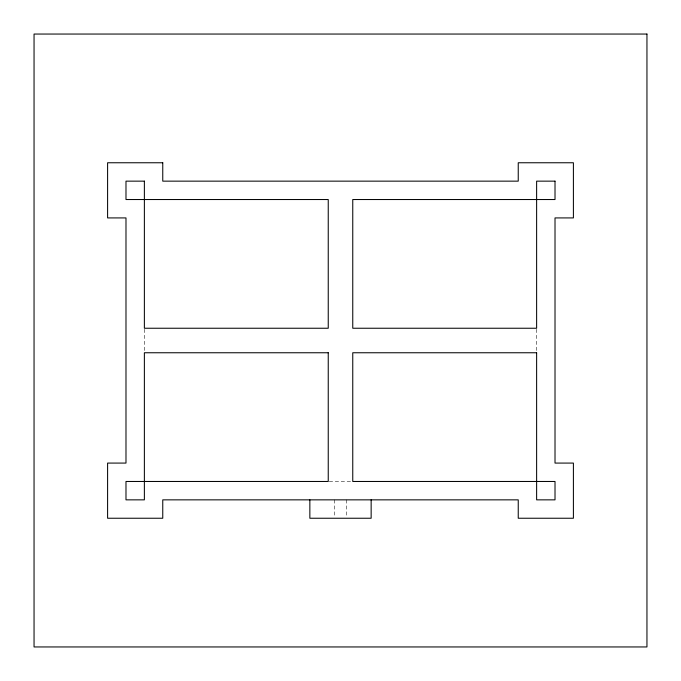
<?xml version="1.0" encoding="UTF-8"?>
<svg xmlns="http://www.w3.org/2000/svg" width="681" height="681" viewBox="0 0 681 681"><rect width="100%" height="100%" fill="white"/><g stroke="black" fill="none" stroke-linecap="round" stroke-linejoin="round"><path stroke-width="0.51" stroke-dasharray="3.4 2.55" d="M329.263 481.467L351.736 481.467M536.628 329.263L536.628 351.736M346.629 499.854L346.629 517.22M334.371 499.854L334.371 517.22M144.372 329.263L144.372 351.736"/><path stroke-width="1.02" d="M371.145 499.854L371.145 518.241L309.855 518.241L309.855 499.854M646.95 34.05L34.05 34.05L34.05 646.95L646.95 646.95L646.95 34.05M162.759 162.759L107.598 162.759L107.598 217.92L125.985 217.92L125.985 463.08L107.598 463.08L107.598 518.241L162.759 518.241L162.759 499.854L518.241 499.854L518.241 518.241L573.402 518.241L573.402 463.08L555.015 463.08L555.015 217.92L573.402 217.92L573.402 162.759L518.241 162.759L518.241 181.146L162.759 181.146L162.759 162.759M144.372 181.146L125.985 181.146L125.985 199.533L328.242 199.533L328.242 328.242L144.372 328.242L144.372 181.146M555.015 181.146L536.628 181.146L536.628 328.242L352.758 328.242L352.758 199.533L555.015 199.533L555.015 181.146M328.242 352.758L144.372 352.758L144.372 499.854L125.985 499.854L125.985 481.467L328.242 481.467L328.242 352.758M536.628 352.758L352.758 352.758L352.758 481.467L555.015 481.467L555.015 499.854L536.628 499.854L536.628 352.758"/></g></svg>
